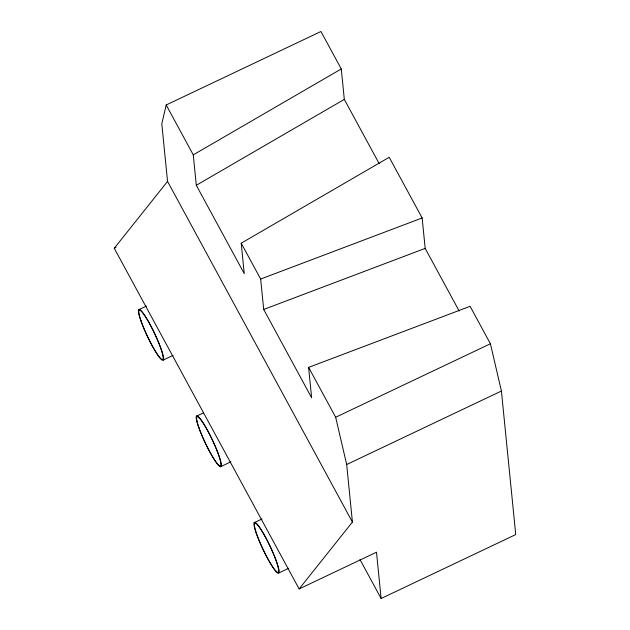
<?xml version="1.0" encoding="UTF-8"?>
<svg xmlns="http://www.w3.org/2000/svg" width="630" height="630" viewBox="0 0 630 630"><rect width="100%" height="100%" fill="white"/><g stroke="black" fill="none" stroke-linecap="round" stroke-linejoin="round"><path stroke-width="0.94" d="M379.221 163.706L344.311 99.382L341.271 68.954L320.946 31.5L166.202 104.982L161.8 123.858L167.548 181.409L352.422 522.065L299.132 588.94L114.258 248.283L167.548 181.409M459.16 311.007L425.179 248.401L422.147 217.972L389.214 157.295L241.211 243.196L244.251 273.625L196.308 185.283L193.268 154.854L341.271 68.954M196.308 185.283L344.311 99.382M114.258 248.283L116.014 247.448M138.592 309.795L146.506 306.03M163.406 359.982L173.077 355.391M196.371 416.249L203.403 412.902M221.185 466.436L230.856 461.845M352.422 522.065L346.681 464.515L335.672 417.249L490.416 343.767L470.09 306.314L308.606 367.377L311.645 397.806L263.702 309.464L260.662 279.035L241.211 243.196M346.681 464.515L501.417 391.033L490.416 343.767M254.142 522.703L262.056 518.939M278.956 572.89L288.627 568.299M299.132 588.94L376.504 552.195L381.118 598.5L515.742 534.571L501.417 391.033M260.662 279.035L422.147 217.972M263.702 309.464L425.179 248.401M166.202 104.982L193.268 154.854M308.606 367.377L335.672 417.249M360.006 559.59L381.118 598.5M256.174 533.004A27.673 3.843 64.6 0 0 277.523 572.331A27.673 3.843 64.6 0 0 265.261 536.791A27.673 3.843 64.6 0 0 256.174 533.004M256.63 533.838A27.673 3.843 64.6 0 0 277.98 573.174A27.673 3.843 64.6 0 0 265.718 537.634A27.673 3.843 64.6 0 0 256.63 533.838M141.081 320.93A27.673 3.843 64.6 0 0 162.43 360.266A27.673 3.843 64.6 0 0 150.176 324.726A27.673 3.843 64.6 0 0 141.081 320.93M198.859 427.384A27.673 3.843 64.6 0 0 220.209 466.72A27.673 3.843 64.6 0 0 207.947 431.18A27.673 3.843 64.6 0 0 198.859 427.384M140.624 320.087A27.673 3.843 64.6 0 0 161.973 359.423A27.673 3.843 64.6 0 0 149.72 323.883A27.673 3.843 64.6 0 0 140.624 320.087M198.403 426.541A27.673 3.843 64.6 0 0 219.752 465.877A27.673 3.843 64.6 0 0 207.49 430.337A27.673 3.843 64.6 0 0 198.403 426.541"/></g></svg>
